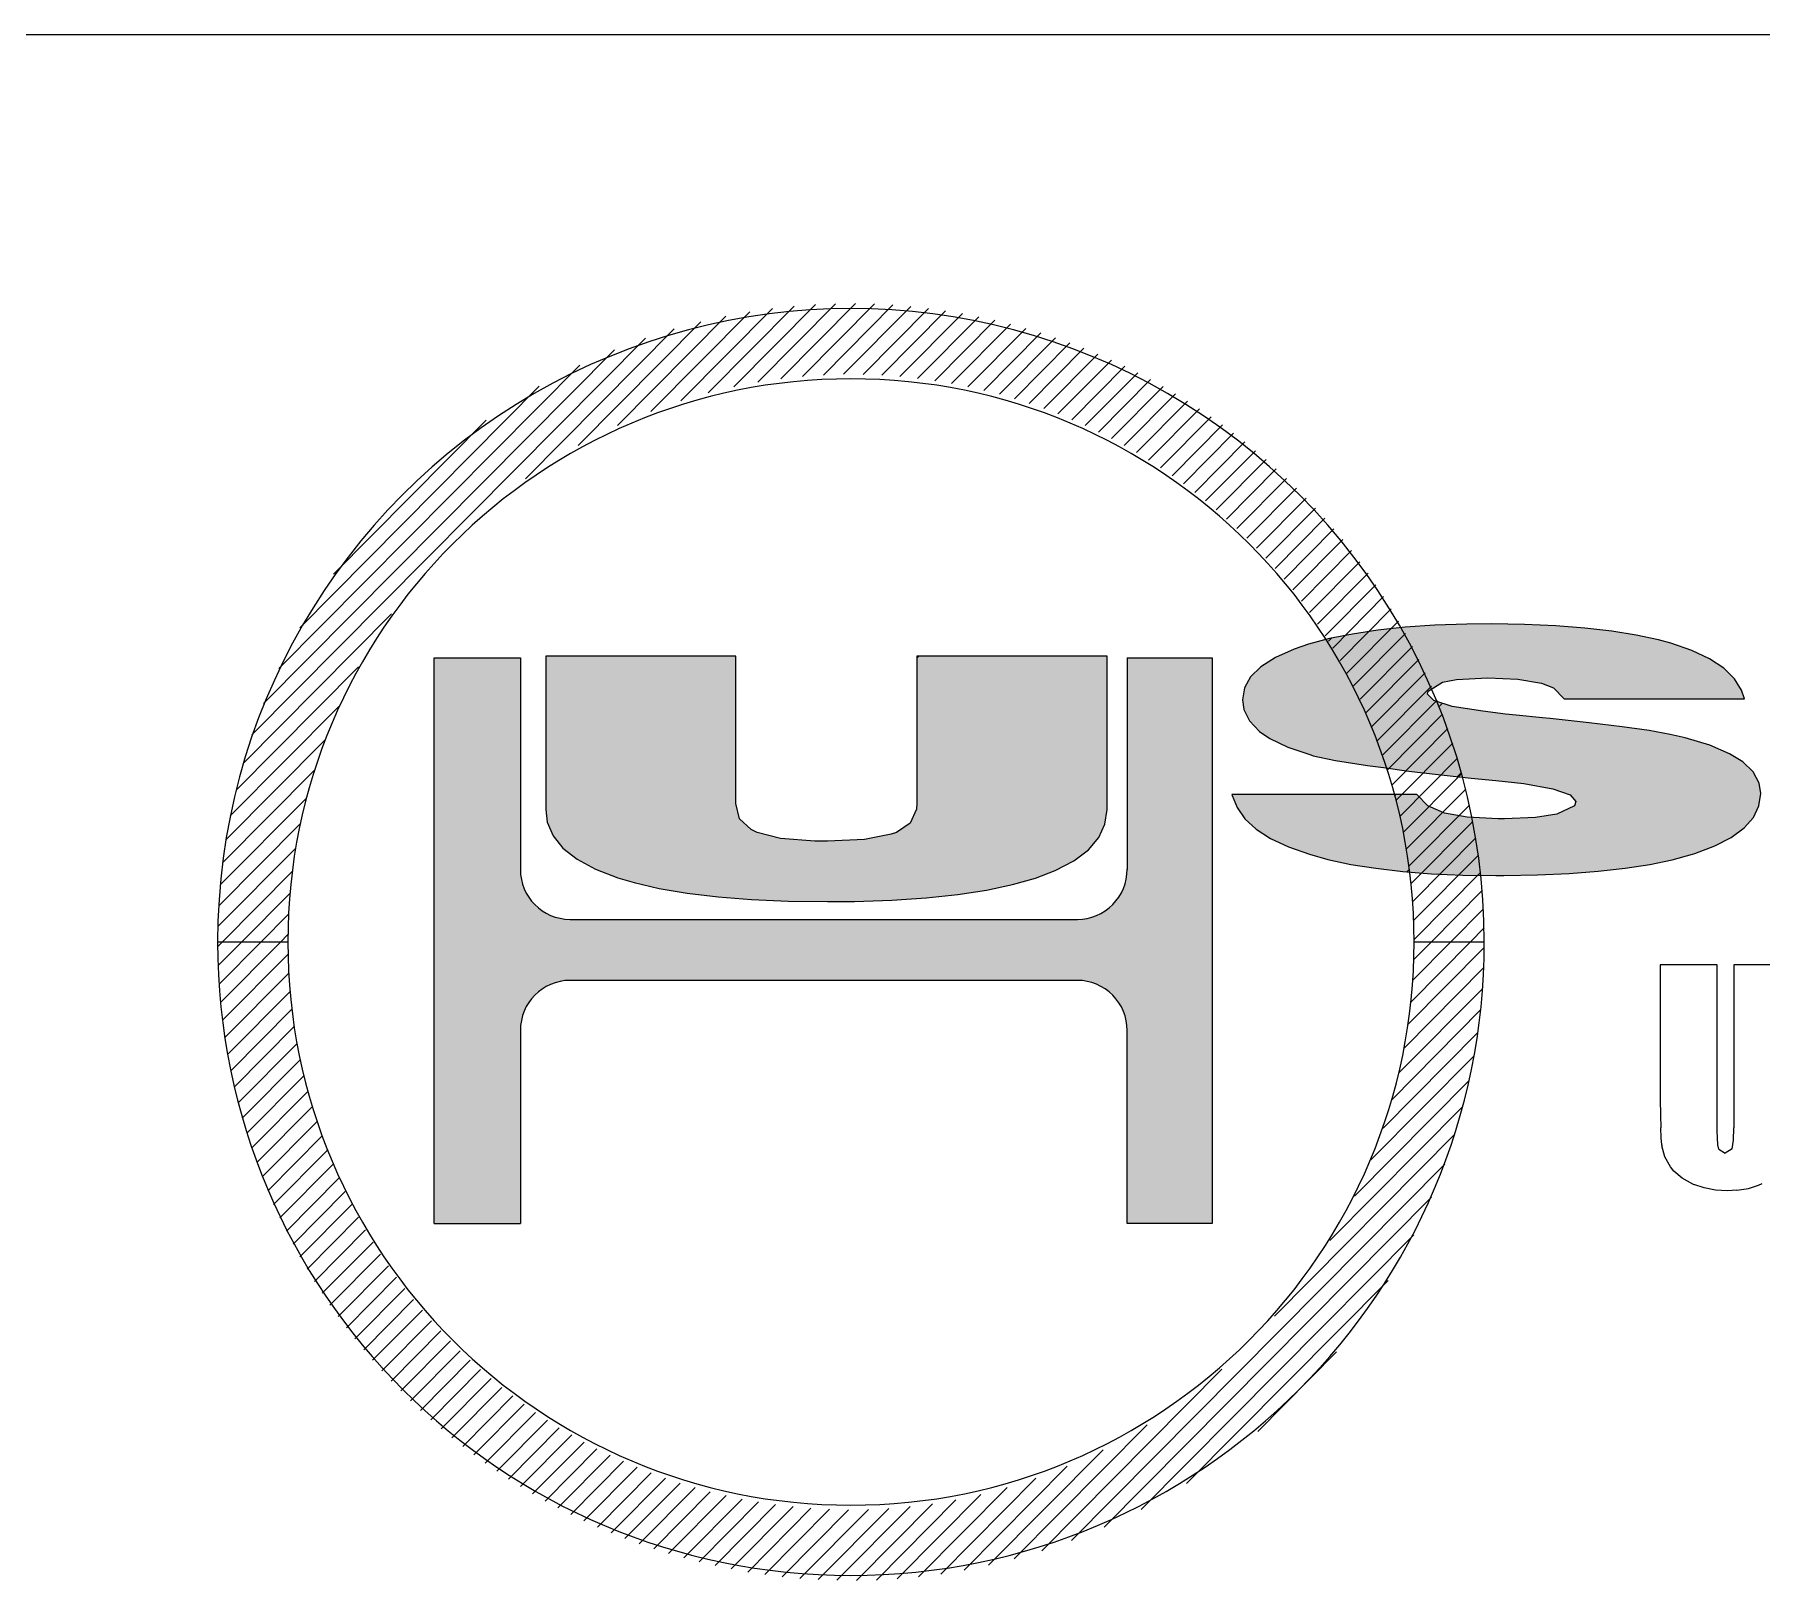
# Model space of a CAD drawing. Header units: millimetres. Extents: x -545 to 50, y -120 to 301.
# Drawn here: x -19.76 to -7.93, y -31.89 to -21.29 of the extents above; entities that cross this region are included whole.
import ezdxf

# ---------------------------------------------------------------- set-up
doc = ezdxf.new("R2010")
doc.units = ezdxf.units.MM

# ---------------------------------------------------------------- blocks, each defined once
blk = doc.blocks.new('Unknown-234528932-3781')
at = {"linetype": 'Continuous'}
for points in [[(-9.551, -25.337), (-9.78, -25.334), (-11.429, -25.697)], [(-9.78, -25.334), (-9.947, -25.336), (-11.429, -25.697)], [(-9.947, -25.336), (-10.165, -25.343), (-11.429, -25.697)], [(-9.336, -25.346), (-9.551, -25.337), (-11.429, -25.697)], [(-10.165, -25.343), (-10.369, -25.357), (-11.429, -25.697)], [(-9.137, -25.362), (-9.336, -25.346), (-11.429, -25.697)], [(-10.369, -25.357), (-10.557, -25.377), (-11.429, -25.697)], [(-8.953, -25.383), (-9.137, -25.362), (-11.429, -25.697)], [(-10.557, -25.377), (-10.73, -25.403), (-11.429, -25.697)], [(-8.785, -25.41), (-8.953, -25.383), (-11.429, -25.697)], [(-10.73, -25.403), (-10.888, -25.434), (-11.429, -25.697)], [(-8.632, -25.444), (-8.785, -25.41), (-11.429, -25.697)], [(-10.888, -25.434), (-11.031, -25.473), (-11.429, -25.697)], [(-8.549, -25.466), (-8.632, -25.444), (-11.429, -25.697)], [(-14.958, -25.555), (-16.26, -25.555), (-16.25, -26.693)], [(-16.26, -25.555), (-16.26, -26.605), (-16.25, -26.693)], [(-14.958, -26.564), (-14.958, -25.555), (-16.25, -26.693)], [(-12.413, -25.555), (-13.716, -25.555), (-12.641, -26.957)], [(-13.716, -25.555), (-13.716, -26.564), (-12.641, -26.957)], [(-12.413, -26.605), (-12.413, -25.555), (-12.641, -26.957)], [(-8.404, -25.517), (-8.549, -25.466), (-11.429, -25.697)], [(-11.031, -25.473), (-11.131, -25.507), (-11.429, -25.697)], [(-11.131, -25.507), (-11.259, -25.564), (-11.429, -25.697)], [(-8.283, -25.573), (-8.404, -25.517), (-11.429, -25.697)], [(-11.259, -25.564), (-11.358, -25.627), (-11.429, -25.697)], [(-16.433, -25.567), (-17.026, -25.567), (-16.433, -27.016)], [(-16.433, -27.016), (-17.026, -25.567), (-16.433, -27.032)], [(-16.433, -27.032), (-17.026, -25.567), (-16.432, -27.049)], [(-16.432, -27.049), (-17.026, -25.567), (-16.43, -27.066)], [(-16.43, -27.066), (-17.026, -25.567), (-16.427, -27.083)], [(-16.427, -27.083), (-17.026, -25.567), (-16.423, -27.099)], [(-16.423, -27.099), (-17.026, -25.567), (-16.419, -27.115)], [(-16.419, -27.115), (-17.026, -25.567), (-16.413, -27.131)], [(-16.413, -27.131), (-17.026, -25.567), (-16.407, -27.147)], [(-17.026, -25.567), (-17.026, -29.444), (-16.407, -27.147)], [(-12.517, -27.792), (-11.692, -25.567), (-12.533, -27.788)], [(-11.692, -25.567), (-12.296, -27.131), (-12.533, -27.788)], [(-12.501, -27.797), (-11.692, -25.567), (-12.517, -27.792)], [(-12.486, -27.804), (-11.692, -25.567), (-12.501, -27.797)], [(-12.471, -27.81), (-11.692, -25.567), (-12.486, -27.804)], [(-12.456, -27.818), (-11.692, -25.567), (-12.471, -27.81)], [(-12.441, -27.826), (-11.692, -25.567), (-12.456, -27.818)], [(-12.427, -27.835), (-11.692, -25.567), (-12.441, -27.826)], [(-12.413, -27.845), (-11.692, -25.567), (-12.427, -27.835)], [(-12.4, -27.855), (-11.692, -25.567), (-12.413, -27.845)], [(-12.388, -27.866), (-11.692, -25.567), (-12.4, -27.855)], [(-12.375, -27.878), (-11.692, -25.567), (-12.388, -27.866)], [(-12.364, -27.89), (-11.692, -25.567), (-12.375, -27.878)], [(-12.353, -27.903), (-11.692, -25.567), (-12.364, -27.89)], [(-12.343, -27.916), (-11.692, -25.567), (-12.353, -27.903)], [(-12.333, -27.93), (-11.692, -25.567), (-12.343, -27.916)], [(-12.324, -27.944), (-11.692, -25.567), (-12.333, -27.93)], [(-12.316, -27.959), (-11.692, -25.567), (-12.324, -27.944)], [(-12.308, -27.974), (-11.692, -25.567), (-12.316, -27.959)], [(-12.302, -27.989), (-11.692, -25.567), (-12.308, -27.974)], [(-11.692, -29.444), (-11.692, -25.567), (-12.302, -27.989)], [(-12.29, -27.115), (-12.296, -27.131), (-11.692, -25.567)], [(-12.286, -27.099), (-12.29, -27.115), (-11.692, -25.567)], [(-12.282, -27.083), (-12.286, -27.099), (-11.692, -25.567)], [(-12.279, -27.066), (-12.282, -27.083), (-11.692, -25.567)], [(-12.277, -27.049), (-12.279, -27.066), (-11.692, -25.567)], [(-12.276, -27.032), (-12.277, -27.049), (-11.692, -25.567)], [(-12.276, -25.567), (-12.276, -27.016), (-11.692, -25.567)], [(-12.276, -27.016), (-12.276, -27.032), (-11.692, -25.567)], [(-8.186, -25.638), (-8.283, -25.573), (-11.429, -25.697)], [(-8.112, -25.71), (-8.186, -25.638), (-11.429, -25.697)], [(-11.471, -25.773), (-11.485, -25.855), (-11.429, -25.697)], [(-11.485, -25.855), (-11.476, -25.921), (-11.429, -25.697)], [(-11.476, -25.921), (-11.437, -25.999), (-11.429, -25.697)], [(-11.437, -25.999), (-11.367, -26.071), (-11.429, -25.697)], [(-11.367, -26.071), (-11.297, -26.119), (-11.429, -25.697)], [(-11.297, -26.119), (-11.173, -26.179), (-11.429, -25.697)], [(-11.173, -26.179), (-11.017, -26.232), (-11.429, -25.697)], [(-11.017, -26.232), (-11, -26.238), (-11.429, -25.697)], [(-11, -26.238), (-10.846, -26.269), (-11.429, -25.697)], [(-10.846, -26.269), (-10.628, -26.304), (-11.429, -25.697)], [(-10.628, -26.304), (-10.518, -26.319), (-11.429, -25.697)], [(-10.518, -26.319), (-10.344, -26.342), (-11.429, -25.697)], [(-10.344, -26.342), (-10.143, -26.365), (-11.429, -25.697)], [(-10.143, -26.365), (-9.916, -26.39), (-11.429, -25.697)], [(-9.916, -26.39), (-9.747, -26.406), (-11.429, -25.697)], [(-9.747, -26.406), (-9.557, -26.428), (-11.429, -25.697)], [(-9.557, -26.428), (-9.358, -26.464), (-11.429, -25.697)], [(-9.358, -26.464), (-9.239, -26.505), (-11.429, -25.697)], [(-9.239, -26.505), (-8.246, -26.856), (-11.429, -25.697)], [(-8.246, -26.856), (-8.134, -26.797), (-11.429, -25.697)], [(-8.134, -26.797), (-8.045, -26.732), (-11.429, -25.697)], [(-8.045, -26.732), (-7.983, -26.66), (-11.429, -25.697)], [(-7.983, -26.66), (-7.945, -26.581), (-11.429, -25.697)], [(-7.945, -26.581), (-7.932, -26.496), (-11.429, -25.697)], [(-7.932, -26.496), (-7.943, -26.426), (-11.429, -25.697)], [(-7.943, -26.426), (-7.984, -26.348), (-11.429, -25.697)], [(-7.984, -26.348), (-8.056, -26.278), (-11.429, -25.697)], [(-8.056, -26.278), (-8.147, -26.224), (-11.429, -25.697)], [(-8.147, -26.224), (-8.281, -26.166), (-11.429, -25.697)], [(-8.281, -26.166), (-9.837, -25.933), (-11.429, -25.697)], [(-9.837, -25.933), (-10.047, -25.899), (-11.429, -25.697)], [(-10.047, -25.899), (-10.173, -25.859), (-11.429, -25.697)], [(-10.173, -25.859), (-10.216, -25.816), (-11.429, -25.697)], [(-10.216, -25.816), (-10.211, -25.794), (-11.429, -25.697)], [(-10.211, -25.794), (-10.113, -25.732), (-11.429, -25.697)], [(-10.113, -25.732), (-10.018, -25.714), (-11.429, -25.697)], [(-10.018, -25.714), (-9.802, -25.704), (-11.429, -25.697)], [(-9.802, -25.704), (-8.112, -25.71), (-11.429, -25.697)], [(-9.598, -25.712), (-8.112, -25.71), (-9.802, -25.704)], [(-8.063, -25.788), (-8.112, -25.71), (-9.598, -25.712)], [(-9.436, -25.739), (-8.043, -25.847), (-9.598, -25.712)], [(-8.043, -25.847), (-8.063, -25.788), (-9.598, -25.712)], [(-9.352, -25.773), (-8.043, -25.847), (-9.436, -25.739)], [(-9.279, -25.847), (-8.043, -25.847), (-9.352, -25.773)], [(-9.681, -25.952), (-9.837, -25.933), (-8.281, -26.166)], [(-9.609, -25.96), (-9.681, -25.952), (-8.281, -26.166)], [(-9.427, -25.978), (-9.609, -25.96), (-8.281, -26.166)], [(-9.375, -25.982), (-9.427, -25.978), (-8.281, -26.166)], [(-9.109, -26.011), (-9.375, -25.982), (-8.281, -26.166)], [(-8.883, -26.039), (-9.109, -26.011), (-8.281, -26.166)], [(-8.697, -26.065), (-8.883, -26.039), (-8.281, -26.166)], [(-8.552, -26.091), (-8.697, -26.065), (-8.281, -26.166)], [(-8.45, -26.114), (-8.552, -26.091), (-8.281, -26.166)], [(-10.29, -26.503), (-11.557, -26.503), (-10.213, -26.581)], [(-10.213, -26.581), (-11.557, -26.503), (-10.1, -26.63)], [(-10.1, -26.63), (-11.557, -26.503), (-9.944, -26.658)], [(-11.557, -26.503), (-11.555, -26.51), (-9.944, -26.658)], [(-11.555, -26.51), (-11.522, -26.593), (-9.944, -26.658)], [(-9.199, -26.551), (-8.692, -26.983), (-9.239, -26.505)], [(-8.692, -26.983), (-8.539, -26.95), (-9.239, -26.505)], [(-8.539, -26.95), (-8.401, -26.913), (-9.239, -26.505)], [(-8.401, -26.913), (-8.385, -26.907), (-9.239, -26.505)], [(-8.385, -26.907), (-8.246, -26.856), (-9.239, -26.505)], [(-14.931, -26.669), (-14.958, -26.564), (-16.25, -26.693)], [(-13.719, -26.604), (-13.762, -26.699), (-12.641, -26.957)], [(-13.716, -26.564), (-13.719, -26.604), (-12.641, -26.957)], [(-12.427, -26.706), (-12.413, -26.605), (-12.641, -26.957)], [(-9.944, -26.658), (-11.522, -26.593), (-9.732, -26.67)], [(-11.522, -26.593), (-11.468, -26.67), (-9.732, -26.67)], [(-9.329, -26.637), (-9.975, -27.055), (-9.209, -26.58)], [(-9.975, -27.055), (-9.747, -27.059), (-9.209, -26.58)], [(-9.747, -27.059), (-9.693, -27.059), (-9.209, -26.58)], [(-9.693, -27.059), (-9.462, -27.054), (-9.209, -26.58)], [(-9.462, -27.054), (-9.246, -27.045), (-9.209, -26.58)], [(-9.209, -26.58), (-9.246, -27.045), (-9.199, -26.551)], [(-9.246, -27.045), (-9.046, -27.029), (-9.199, -26.551)], [(-9.046, -27.029), (-8.861, -27.009), (-9.199, -26.551)], [(-8.861, -27.009), (-8.692, -26.983), (-9.199, -26.551)], [(-14.851, -26.743), (-14.931, -26.669), (-16.25, -26.693)], [(-16.21, -26.786), (-16.142, -26.871), (-16.25, -26.693)], [(-16.142, -26.871), (-16.045, -26.947), (-16.25, -26.693)], [(-16.045, -26.947), (-15.919, -27.015), (-16.25, -26.693)], [(-15.919, -27.015), (-15.765, -27.074), (-16.25, -26.693)], [(-15.765, -27.074), (-15.653, -27.107), (-16.25, -26.693)], [(-15.653, -27.107), (-15.482, -27.147), (-16.25, -26.693)], [(-15.482, -27.147), (-15.291, -27.18), (-16.25, -26.693)], [(-15.291, -27.18), (-15.079, -27.205), (-16.25, -26.693)], [(-15.079, -27.205), (-14.849, -27.223), (-16.25, -26.693)], [(-14.849, -27.223), (-14.599, -27.234), (-16.25, -26.693)], [(-14.599, -27.234), (-14.33, -27.237), (-16.25, -26.693)], [(-14.33, -27.237), (-14.144, -27.236), (-16.25, -26.693)], [(-14.144, -27.236), (-13.887, -27.227), (-16.25, -26.693)], [(-13.887, -27.227), (-13.652, -27.211), (-16.25, -26.693)], [(-13.652, -27.211), (-13.435, -27.188), (-16.25, -26.693)], [(-13.435, -27.188), (-13.238, -27.158), (-16.25, -26.693)], [(-13.238, -27.158), (-13.061, -27.119), (-16.25, -26.693)], [(-13.061, -27.119), (-12.903, -27.076), (-16.25, -26.693)], [(-12.903, -27.076), (-12.769, -27.024), (-16.25, -26.693)], [(-12.769, -27.024), (-12.641, -26.957), (-16.25, -26.693)], [(-12.641, -26.957), (-14.416, -26.822), (-16.25, -26.693)], [(-14.416, -26.822), (-14.651, -26.804), (-16.25, -26.693)], [(-14.651, -26.804), (-14.812, -26.763), (-16.25, -26.693)], [(-14.812, -26.763), (-14.851, -26.743), (-16.25, -26.693)], [(-13.762, -26.699), (-13.857, -26.764), (-12.641, -26.957)], [(-12.47, -26.798), (-12.427, -26.706), (-12.641, -26.957)], [(-9.732, -26.67), (-11.468, -26.67), (-9.689, -26.67)], [(-11.468, -26.67), (-11.391, -26.74), (-9.689, -26.67)], [(-9.689, -26.67), (-11.391, -26.74), (-9.475, -26.661)], [(-11.391, -26.74), (-11.292, -26.804), (-9.475, -26.661)], [(-11.292, -26.804), (-11.169, -26.862), (-9.475, -26.661)], [(-11.169, -26.862), (-11.026, -26.913), (-9.475, -26.661)], [(-9.475, -26.661), (-11.026, -26.913), (-9.329, -26.637)], [(-11.026, -26.913), (-10.899, -26.948), (-9.329, -26.637)], [(-10.899, -26.948), (-10.742, -26.982), (-9.329, -26.637)], [(-10.742, -26.982), (-10.571, -27.009), (-9.329, -26.637)], [(-10.571, -27.009), (-10.386, -27.031), (-9.329, -26.637)], [(-10.386, -27.031), (-10.188, -27.046), (-9.329, -26.637)], [(-10.188, -27.046), (-9.975, -27.055), (-9.329, -26.637)], [(-14.33, -26.823), (-14.416, -26.822), (-12.641, -26.957)], [(-14.075, -26.812), (-14.33, -26.823), (-12.641, -26.957)], [(-13.892, -26.776), (-14.075, -26.812), (-12.641, -26.957)], [(-13.857, -26.764), (-13.892, -26.776), (-12.641, -26.957)], [(-12.541, -26.882), (-12.47, -26.798), (-12.641, -26.957)], [(-16.407, -27.147), (-17.026, -29.444), (-16.401, -27.162)], [(-16.401, -27.162), (-17.026, -29.444), (-16.393, -27.177)], [(-16.393, -27.177), (-17.026, -29.444), (-16.385, -27.192)], [(-16.385, -27.192), (-17.026, -29.444), (-16.376, -27.206)], [(-16.376, -27.206), (-17.026, -29.444), (-16.366, -27.22)], [(-16.366, -27.22), (-17.026, -29.444), (-16.356, -27.233)], [(-12.566, -27.781), (-12.308, -27.162), (-12.583, -27.779)], [(-12.308, -27.162), (-12.316, -27.177), (-12.583, -27.779)], [(-12.316, -27.177), (-12.324, -27.192), (-12.583, -27.779)], [(-12.324, -27.192), (-12.333, -27.206), (-12.583, -27.779)], [(-12.333, -27.206), (-12.343, -27.22), (-12.583, -27.779)], [(-12.343, -27.22), (-12.353, -27.233), (-12.583, -27.779)], [(-12.55, -27.784), (-12.302, -27.147), (-12.566, -27.781)], [(-12.302, -27.147), (-12.308, -27.162), (-12.566, -27.781)], [(-12.533, -27.788), (-12.302, -27.147), (-12.55, -27.784)], [(-12.296, -27.131), (-12.302, -27.147), (-12.533, -27.788)], [(-16.356, -27.233), (-17.026, -29.444), (-16.345, -27.246)], [(-16.345, -27.246), (-17.026, -29.444), (-16.334, -27.258)], [(-16.334, -27.258), (-17.026, -29.444), (-16.322, -27.27)], [(-16.322, -27.27), (-17.026, -29.444), (-16.309, -27.281)], [(-16.309, -27.281), (-17.026, -29.444), (-16.296, -27.291)], [(-16.296, -27.291), (-17.026, -29.444), (-16.282, -27.301)], [(-16.282, -27.301), (-17.026, -29.444), (-16.268, -27.31)], [(-16.268, -27.31), (-17.026, -29.444), (-16.254, -27.318)], [(-16.254, -27.318), (-17.026, -29.444), (-16.239, -27.326)], [(-16.239, -27.326), (-17.026, -29.444), (-16.223, -27.332)], [(-16.223, -27.332), (-17.026, -29.444), (-16.208, -27.339)], [(-16.208, -27.339), (-17.026, -29.444), (-16.192, -27.344)], [(-12.353, -27.233), (-12.364, -27.246), (-12.583, -27.779)], [(-12.364, -27.246), (-12.375, -27.258), (-12.583, -27.779)], [(-12.375, -27.258), (-12.388, -27.27), (-12.583, -27.779)], [(-12.388, -27.27), (-12.4, -27.281), (-12.583, -27.779)], [(-12.4, -27.281), (-12.413, -27.291), (-12.583, -27.779)], [(-12.413, -27.291), (-12.427, -27.301), (-12.583, -27.779)], [(-12.427, -27.301), (-12.441, -27.31), (-12.583, -27.779)], [(-12.441, -27.31), (-12.456, -27.318), (-12.583, -27.779)], [(-12.456, -27.318), (-12.471, -27.326), (-12.583, -27.779)], [(-12.471, -27.326), (-12.486, -27.332), (-12.583, -27.779)], [(-12.486, -27.332), (-12.501, -27.339), (-12.583, -27.779)], [(-12.501, -27.339), (-12.517, -27.344), (-12.583, -27.779)], [(-16.192, -27.344), (-17.026, -29.444), (-16.176, -27.348)], [(-16.176, -27.348), (-17.026, -29.444), (-16.159, -27.352)], [(-16.159, -27.352), (-17.026, -29.444), (-16.143, -27.355)], [(-17.026, -29.444), (-16.407, -27.989), (-16.143, -27.355)], [(-16.407, -27.989), (-16.401, -27.974), (-16.143, -27.355)], [(-16.143, -27.355), (-16.401, -27.974), (-16.126, -27.357)], [(-16.126, -27.357), (-16.401, -27.974), (-16.11, -27.358)], [(-16.401, -27.974), (-16.393, -27.959), (-16.11, -27.358)], [(-16.11, -27.358), (-16.393, -27.959), (-16.093, -27.359)], [(-16.393, -27.959), (-16.385, -27.944), (-16.093, -27.359)], [(-16.385, -27.944), (-16.376, -27.93), (-16.093, -27.359)], [(-16.376, -27.93), (-16.366, -27.916), (-16.093, -27.359)], [(-16.366, -27.916), (-16.356, -27.903), (-16.093, -27.359)], [(-16.356, -27.903), (-16.345, -27.89), (-16.093, -27.359)], [(-16.345, -27.89), (-16.334, -27.878), (-16.093, -27.359)], [(-16.334, -27.878), (-16.322, -27.866), (-16.093, -27.359)], [(-16.322, -27.866), (-16.309, -27.855), (-16.093, -27.359)], [(-16.309, -27.855), (-16.296, -27.845), (-16.093, -27.359)], [(-16.296, -27.845), (-16.282, -27.835), (-16.093, -27.359)], [(-16.282, -27.835), (-16.268, -27.826), (-16.093, -27.359)], [(-16.268, -27.826), (-16.254, -27.818), (-16.093, -27.359)], [(-16.254, -27.818), (-16.239, -27.81), (-16.093, -27.359)], [(-16.239, -27.81), (-16.223, -27.804), (-16.093, -27.359)], [(-16.223, -27.804), (-16.208, -27.797), (-16.093, -27.359)], [(-16.208, -27.797), (-16.192, -27.792), (-16.093, -27.359)], [(-16.192, -27.792), (-16.176, -27.788), (-16.093, -27.359)], [(-16.176, -27.788), (-16.159, -27.784), (-16.093, -27.359)], [(-16.159, -27.784), (-16.143, -27.781), (-16.093, -27.359)], [(-16.143, -27.781), (-16.126, -27.779), (-16.093, -27.359)], [(-16.126, -27.779), (-16.11, -27.778), (-16.093, -27.359)], [(-16.11, -27.778), (-16.093, -27.777), (-16.093, -27.359)], [(-16.093, -27.777), (-12.616, -27.777), (-16.093, -27.359)], [(-12.616, -27.777), (-12.599, -27.778), (-16.093, -27.359)], [(-12.599, -27.778), (-12.583, -27.779), (-16.093, -27.359)], [(-12.583, -27.779), (-12.616, -27.359), (-16.093, -27.359)], [(-12.599, -27.358), (-12.616, -27.359), (-12.583, -27.779)], [(-12.583, -27.357), (-12.599, -27.358), (-12.583, -27.779)], [(-12.517, -27.344), (-12.533, -27.348), (-12.583, -27.779)], [(-12.533, -27.348), (-12.55, -27.352), (-12.583, -27.779)], [(-12.55, -27.352), (-12.566, -27.355), (-12.583, -27.779)], [(-12.566, -27.355), (-12.583, -27.357), (-12.583, -27.779)], [(-16.413, -28.005), (-16.407, -27.989), (-17.026, -29.444)], [(-16.419, -28.021), (-16.413, -28.005), (-17.026, -29.444)], [(-16.423, -28.037), (-16.419, -28.021), (-17.026, -29.444)], [(-16.427, -28.054), (-16.423, -28.037), (-17.026, -29.444)], [(-12.296, -28.005), (-11.692, -29.444), (-12.302, -27.989)], [(-12.29, -28.021), (-11.692, -29.444), (-12.296, -28.005)], [(-12.286, -28.037), (-11.692, -29.444), (-12.29, -28.021)], [(-12.282, -28.054), (-11.692, -29.444), (-12.286, -28.037)], [(-16.43, -28.07), (-16.427, -28.054), (-17.026, -29.444)], [(-16.432, -28.087), (-16.43, -28.07), (-17.026, -29.444)], [(-16.433, -28.104), (-16.432, -28.087), (-17.026, -29.444)], [(-16.433, -28.12), (-16.433, -28.104), (-17.026, -29.444)], [(-16.433, -29.444), (-16.433, -28.12), (-17.026, -29.444)], [(-12.279, -28.07), (-11.692, -29.444), (-12.282, -28.054)], [(-12.277, -28.087), (-11.692, -29.444), (-12.279, -28.07)], [(-12.276, -28.104), (-11.692, -29.444), (-12.277, -28.087)], [(-12.276, -28.12), (-11.692, -29.444), (-12.276, -28.104)], [(-12.276, -29.444), (-11.692, -29.444), (-12.276, -28.12)]]:
    blk.add_hatch(color=3, dxfattribs=at).paths.add_polyline_path(points)
at = {"color": 7, "linetype": 'Continuous'}
for p in [(-43.795, -21.294), (-43.793, -21.294)]:
    blk.add_line(p, (35.39, -21.294), dxfattribs=at)
at = {"color": 3, "linetype": 'Continuous'}
for p, q in [((-15.54, -23.877), (-14.862, -23.195)), ((-15.334, -23.805), (-14.706, -23.172)), ((-15.146, -23.75), (-14.557, -23.156)), ((-14.971, -23.708), (-14.412, -23.145)), ((-14.806, -23.677), (-14.273, -23.139)), ((-14.649, -23.654), (-14.138, -23.138)), ((-14.5, -23.638), (-14.007, -23.141)), ((-14.356, -23.628), (-13.88, -23.148)), ((-14.219, -23.623), (-13.757, -23.158)), ((-14.085, -23.624), (-13.636, -23.171)), ((-13.957, -23.629), (-13.519, -23.187)), ((-16.399, -24.339), (-15.38, -23.312)), ((-16.039, -24.111), (-15.198, -23.263)), ((-15.769, -23.974), (-15.026, -23.225)), ((-13.832, -23.638), (-13.404, -23.206)), ((-13.711, -23.651), (-13.292, -23.228)), ((-13.593, -23.667), (-13.182, -23.252)), ((-13.478, -23.686), (-13.075, -23.279)), ((-13.367, -23.708), (-12.97, -23.308)), ((-18.274, -26.094), (-15.576, -23.375)), ((-13.258, -23.733), (-12.867, -23.339)), ((-13.151, -23.76), (-12.766, -23.372)), ((-13.048, -23.791), (-12.668, -23.408)), ((-18.194, -25.88), (-15.789, -23.455)), ((-12.946, -23.823), (-12.571, -23.445)), ((-12.847, -23.858), (-12.476, -23.484)), ((-12.75, -23.895), (-12.383, -23.525)), ((-18.09, -25.64), (-16.027, -23.56)), ((-12.655, -23.934), (-12.292, -23.568)), ((-12.563, -23.975), (-12.202, -23.612)), ((-12.472, -24.019), (-12.115, -23.659)), ((-17.946, -25.36), (-16.305, -23.705)), ((-12.383, -24.064), (-12.028, -23.706)), ((-12.296, -24.111), (-11.944, -23.756)), ((-12.211, -24.16), (-11.861, -23.807)), ((-12.128, -24.211), (-11.78, -23.86)), ((-17.715, -24.992), (-16.669, -23.938)), ((-12.046, -24.263), (-11.7, -23.914)), ((-11.967, -24.318), (-11.622, -23.97)), ((-11.889, -24.374), (-11.545, -24.027)), ((-11.812, -24.432), (-11.469, -24.086)), ((-11.737, -24.491), (-11.396, -24.147)), ((-11.664, -24.552), (-11.323, -24.208)), ((-11.593, -24.615), (-11.253, -24.272)), ((-11.523, -24.68), (-11.183, -24.337)), ((-11.455, -24.746), (-11.115, -24.403)), ((-11.389, -24.814), (-11.049, -24.471)), ((-11.324, -24.883), (-10.984, -24.54)), ((-11.261, -24.954), (-10.92, -24.61)), ((-11.199, -25.027), (-10.858, -24.683)), ((-11.14, -25.101), (-10.797, -24.756)), ((-11.081, -25.177), (-10.738, -24.831)), ((-11.025, -25.255), (-10.681, -24.908)), ((-10.97, -25.335), (-10.624, -24.986)), ((-10.917, -25.416), (-10.57, -25.066)), ((-10.866, -25.499), (-10.517, -25.147)), ((-18.336, -26.292), (-17.317, -25.265)), ((-10.816, -25.584), (-10.465, -25.23)), ((-10.769, -25.671), (-10.415, -25.314)), ((-10.888, -25.434), (-11.031, -25.473)), ((-10.894, -25.452), (-10.874, -25.432)), ((-10.73, -25.403), (-10.888, -25.434)), ((-10.557, -25.377), (-10.73, -25.403)), ((-10.723, -25.759), (-10.367, -25.4)), ((-10.369, -25.357), (-10.557, -25.377)), ((-10.165, -25.343), (-10.369, -25.357)), ((-9.947, -25.336), (-10.165, -25.343)), ((-9.78, -25.334), (-9.947, -25.336)), ((-9.551, -25.337), (-9.78, -25.334)), ((-9.336, -25.346), (-9.551, -25.337)), ((-9.137, -25.362), (-9.336, -25.346)), ((-8.953, -25.383), (-9.137, -25.362)), ((-8.785, -25.41), (-8.953, -25.383)), ((-8.632, -25.444), (-8.785, -25.41)), ((-8.549, -25.466), (-8.632, -25.444)), ((-16.26, -25.555), (-16.26, -26.605)), ((-14.958, -25.555), (-16.26, -25.555)), ((-14.958, -26.564), (-14.958, -25.555)), ((-13.716, -25.555), (-13.716, -26.564)), ((-12.413, -25.555), (-13.716, -25.555)), ((-13.716, -25.568), (-13.703, -25.555)), ((-12.413, -26.605), (-12.413, -25.555)), ((-11.259, -25.564), (-11.358, -25.627)), ((-11.131, -25.507), (-11.259, -25.564)), ((-11.031, -25.473), (-11.131, -25.507)), ((-10.679, -25.85), (-10.32, -25.488)), ((-8.404, -25.517), (-8.549, -25.466)), ((-8.283, -25.573), (-8.404, -25.517)), ((-18.384, -26.476), (-17.543, -25.628)), ((-17.026, -29.444), (-17.026, -25.567)), ((-17.026, -25.567), (-16.433, -25.567)), ((-17.026, -25.57), (-17.024, -25.567)), ((-16.433, -25.567), (-16.433, -27.016)), ((-12.276, -25.567), (-12.276, -27.016)), ((-12.276, -25.567), (-11.692, -25.567)), ((-11.692, -25.567), (-11.692, -29.444)), ((-11.358, -25.627), (-11.429, -25.697)), ((-10.637, -25.942), (-10.275, -25.577)), ((-10.597, -26.037), (-10.232, -25.668)), ((-8.186, -25.638), (-8.283, -25.573)), ((-8.112, -25.71), (-8.186, -25.638)), ((-11.471, -25.773), (-11.485, -25.855)), ((-11.429, -25.697), (-11.471, -25.773)), ((-10.559, -26.133), (-10.19, -25.761)), ((-10.216, -25.816), (-10.211, -25.794)), ((-10.211, -25.794), (-10.113, -25.732)), ((-10.113, -25.732), (-10.018, -25.714)), ((-10.018, -25.714), (-9.802, -25.704)), ((-9.802, -25.704), (-9.598, -25.712)), ((-9.598, -25.712), (-9.436, -25.739)), ((-9.436, -25.739), (-9.352, -25.773)), ((-9.352, -25.773), (-9.279, -25.847)), ((-8.063, -25.788), (-8.112, -25.71)), ((-8.043, -25.847), (-8.063, -25.788)), ((-18.423, -26.649), (-17.679, -25.9)), ((-11.485, -25.855), (-11.476, -25.921)), ((-11.476, -25.921), (-11.437, -25.999)), ((-10.523, -26.232), (-10.151, -25.856)), ((-10.173, -25.859), (-10.216, -25.816)), ((-10.047, -25.899), (-10.173, -25.859)), ((-10.134, -25.898), (-10.114, -25.878)), ((-9.837, -25.933), (-10.047, -25.899)), ((-9.279, -25.847), (-8.043, -25.847)), ((-11.437, -25.999), (-11.367, -26.071)), ((-10.49, -26.333), (-10.113, -25.953)), ((-9.681, -25.952), (-9.837, -25.933)), ((-9.609, -25.96), (-9.681, -25.952)), ((-9.427, -25.978), (-9.609, -25.96)), ((-9.375, -25.982), (-9.427, -25.978)), ((-9.109, -26.011), (-9.375, -25.982)), ((-8.883, -26.039), (-9.109, -26.011)), ((-8.697, -26.065), (-8.883, -26.039)), ((-18.452, -26.814), (-17.775, -26.131)), ((-11.367, -26.071), (-11.297, -26.119)), ((-11.297, -26.119), (-11.173, -26.179)), ((-10.459, -26.436), (-10.077, -26.051)), ((-10.43, -26.542), (-10.043, -26.151)), ((-8.552, -26.091), (-8.697, -26.065)), ((-8.45, -26.114), (-8.552, -26.091)), ((-8.281, -26.166), (-8.45, -26.114)), ((-11.173, -26.179), (-11.017, -26.232)), ((-11.017, -26.232), (-11, -26.238)), ((-11, -26.238), (-10.846, -26.269)), ((-10.846, -26.269), (-10.628, -26.304)), ((-10.404, -26.651), (-10.011, -26.254)), ((-8.147, -26.224), (-8.281, -26.166)), ((-8.056, -26.278), (-8.147, -26.224)), ((-18.475, -26.971), (-17.847, -26.338)), ((-10.628, -26.304), (-10.518, -26.319)), ((-10.518, -26.319), (-10.344, -26.342)), ((-10.381, -26.762), (-9.981, -26.359)), ((-10.344, -26.342), (-10.143, -26.365)), ((-10.143, -26.365), (-9.916, -26.39)), ((-10.01, -26.38), (-9.983, -26.352)), ((-9.916, -26.39), (-9.747, -26.406)), ((-7.984, -26.348), (-8.056, -26.278)), ((-7.943, -26.426), (-7.984, -26.348)), ((-11.557, -26.503), (-11.555, -26.51)), ((-10.29, -26.503), (-11.557, -26.503)), ((-11.555, -26.51), (-11.522, -26.593)), ((-10.439, -26.509), (-10.433, -26.503)), ((-10.36, -26.876), (-9.953, -26.466)), ((-10.213, -26.581), (-10.29, -26.503)), ((-9.747, -26.406), (-9.557, -26.428)), ((-9.557, -26.428), (-9.358, -26.464)), ((-9.358, -26.464), (-9.239, -26.505)), ((-9.239, -26.505), (-9.199, -26.551)), ((-7.945, -26.581), (-7.932, -26.496)), ((-7.932, -26.496), (-7.943, -26.426)), ((-18.491, -27.122), (-17.901, -26.528)), ((-16.26, -26.605), (-16.25, -26.693)), ((-14.931, -26.669), (-14.958, -26.564)), ((-13.719, -26.604), (-13.762, -26.699)), ((-13.716, -26.564), (-13.719, -26.604)), ((-12.427, -26.706), (-12.413, -26.605)), ((-11.522, -26.593), (-11.468, -26.67)), ((-10.343, -26.993), (-9.928, -26.575)), ((-10.1, -26.63), (-10.213, -26.581)), ((-9.944, -26.658), (-10.1, -26.63)), ((-9.209, -26.58), (-9.329, -26.637)), ((-9.199, -26.551), (-9.209, -26.58)), ((-7.983, -26.66), (-7.945, -26.581)), ((-18.501, -27.267), (-17.943, -26.704)), ((-16.25, -26.693), (-16.21, -26.786)), ((-14.851, -26.743), (-14.931, -26.669)), ((-14.812, -26.763), (-14.851, -26.743)), ((-13.762, -26.699), (-13.857, -26.764)), ((-12.47, -26.798), (-12.427, -26.706)), ((-11.468, -26.67), (-11.391, -26.74)), ((-11.391, -26.74), (-11.292, -26.804)), ((-10.328, -27.113), (-9.905, -26.687)), ((-9.732, -26.67), (-9.944, -26.658)), ((-9.689, -26.67), (-9.732, -26.67)), ((-9.475, -26.661), (-9.689, -26.67)), ((-9.329, -26.637), (-9.475, -26.661)), ((-8.134, -26.797), (-8.045, -26.732)), ((-8.045, -26.732), (-7.983, -26.66)), ((-16.21, -26.786), (-16.142, -26.871)), ((-14.651, -26.804), (-14.812, -26.763)), ((-14.416, -26.822), (-14.651, -26.804)), ((-14.33, -26.823), (-14.416, -26.822)), ((-14.075, -26.812), (-14.33, -26.823)), ((-13.892, -26.776), (-14.075, -26.812)), ((-13.857, -26.764), (-13.892, -26.776)), ((-12.541, -26.882), (-12.47, -26.798)), ((-11.292, -26.804), (-11.169, -26.862)), ((-11.169, -26.862), (-11.026, -26.913)), ((-10.318, -27.237), (-9.885, -26.801)), ((-8.385, -26.907), (-8.246, -26.856)), ((-8.246, -26.856), (-8.134, -26.797)), ((-18.507, -27.408), (-17.974, -26.871)), ((-16.142, -26.871), (-16.045, -26.947)), ((-16.045, -26.947), (-15.919, -27.015)), ((-12.769, -27.024), (-12.641, -26.957)), ((-12.641, -26.957), (-12.541, -26.882)), ((-11.026, -26.913), (-10.899, -26.948)), ((-10.899, -26.948), (-10.742, -26.982)), ((-10.742, -26.982), (-10.571, -27.009)), ((-10.311, -27.365), (-9.867, -26.918)), ((-8.861, -27.009), (-8.692, -26.983)), ((-8.692, -26.983), (-8.539, -26.95)), ((-8.539, -26.95), (-8.401, -26.913)), ((-8.401, -26.913), (-8.385, -26.907)), ((-18.479, -27.514), (-17.997, -27.029)), ((-15.919, -27.015), (-15.765, -27.074)), ((-15.765, -27.074), (-15.653, -27.107)), ((-13.061, -27.119), (-12.903, -27.076)), ((-12.903, -27.076), (-12.769, -27.024)), ((-10.571, -27.009), (-10.386, -27.031)), ((-10.386, -27.031), (-10.188, -27.046)), ((-10.357, -27.033), (-10.34, -27.015)), ((-10.308, -27.497), (-9.853, -27.038)), ((-10.188, -27.046), (-9.975, -27.055)), ((-9.975, -27.055), (-9.747, -27.059)), ((-9.747, -27.059), (-9.693, -27.059)), ((-9.693, -27.059), (-9.462, -27.054)), ((-9.462, -27.054), (-9.246, -27.045)), ((-9.246, -27.045), (-9.046, -27.029)), ((-9.046, -27.029), (-8.861, -27.009)), ((-18.345, -27.514), (-18.013, -27.179)), ((-15.653, -27.107), (-15.482, -27.147)), ((-15.482, -27.147), (-15.291, -27.18)), ((-15.291, -27.18), (-15.079, -27.205)), ((-15.079, -27.205), (-14.849, -27.223)), ((-14.849, -27.223), (-14.599, -27.234)), ((-13.887, -27.227), (-13.652, -27.211)), ((-13.652, -27.211), (-13.435, -27.188)), ((-13.435, -27.188), (-13.238, -27.158)), ((-13.238, -27.158), (-13.061, -27.119)), ((-10.191, -27.514), (-9.841, -27.161)), ((-18.212, -27.514), (-18.023, -27.324)), ((-14.599, -27.234), (-14.33, -27.237)), ((-14.33, -27.237), (-14.144, -27.236)), ((-14.144, -27.236), (-13.887, -27.227)), ((-10.058, -27.514), (-9.833, -27.287)), ((-16.093, -27.359), (-12.616, -27.359)), ((-9.924, -27.514), (-9.828, -27.417)), ((-18.027, -27.514), (-18.508, -27.514)), ((-18.508, -27.544), (-18.479, -27.514)), ((-18.505, -27.676), (-18.345, -27.514)), ((-18.499, -27.804), (-18.212, -27.514)), ((-18.489, -27.928), (-18.078, -27.514)), ((-18.078, -27.514), (-18.027, -27.463)), ((-10.348, -28.077), (-9.827, -27.551)), ((-10.329, -27.923), (-9.924, -27.514)), ((-10.317, -27.775), (-10.058, -27.514)), ((-10.31, -27.633), (-10.191, -27.514)), ((-9.827, -27.514), (-10.308, -27.514)), ((-18.476, -28.05), (-18.026, -27.597)), ((-10.375, -28.239), (-9.83, -27.689)), ((-8.23, -27.671), (-8.621, -27.671)), ((-8.621, -27.671), (-8.621, -28.568)), ((-8.23, -28.808), (-8.23, -27.671)), ((-7.727, -27.671), (-8.117, -27.671)), ((-8.117, -27.671), (-8.117, -28.788)), ((-18.46, -28.168), (-18.022, -27.727)), ((-12.616, -27.777), (-16.093, -27.777)), ((-18.441, -28.284), (-18.013, -27.853)), ((-10.412, -28.41), (-9.838, -27.832)), ((-18.419, -28.397), (-18, -27.975)), ((-10.459, -28.593), (-9.852, -27.98)), ((-18.395, -28.508), (-17.984, -28.094)), ((-16.433, -28.12), (-16.433, -29.444)), ((-12.276, -29.444), (-12.276, -28.12)), ((-10.521, -28.79), (-9.871, -28.134)), ((-18.369, -28.616), (-17.965, -28.209)), ((-18.34, -28.722), (-17.943, -28.322)), ((-10.604, -29.008), (-9.897, -28.295)), ((-18.309, -28.825), (-17.919, -28.432)), ((-10.716, -29.256), (-9.93, -28.464)), ((-18.276, -28.927), (-17.891, -28.539)), ((-18.241, -29.026), (-17.861, -28.643)), ((-10.885, -29.561), (-9.974, -28.642)), ((-8.621, -28.568), (-8.621, -28.594)), ((-8.621, -28.594), (-8.62, -28.701)), ((-18.204, -29.124), (-17.829, -28.746)), ((-8.62, -28.701), (-8.618, -28.788)), ((-18.165, -29.219), (-17.794, -28.845)), ((-11.264, -30.078), (-10.028, -28.832)), ((-8.615, -28.857), (-8.618, -28.788)), ((-8.611, -28.905), (-8.615, -28.857)), ((-8.226, -28.904), (-8.23, -28.808)), ((-8.128, -28.931), (-8.119, -28.872)), ((-8.119, -28.872), (-8.117, -28.788)), ((-18.125, -29.313), (-17.758, -28.943)), ((-8.611, -28.905), (-8.61, -28.911)), ((-8.59, -28.986), (-8.61, -28.911)), ((-8.551, -29.056), (-8.59, -28.986)), ((-8.219, -28.934), (-8.226, -28.904)), ((-8.219, -28.934), (-8.176, -28.962)), ((-8.128, -28.931), (-8.176, -28.962)), ((-8.176, -28.962), (-8.176, -28.962)), ((-18.082, -29.405), (-17.719, -29.039)), ((-12.657, -31.616), (-10.098, -29.037)), ((-8.529, -29.085), (-8.551, -29.056)), ((-8.471, -29.133), (-8.529, -29.085)), ((-18.038, -29.495), (-17.678, -29.132)), ((-17.992, -29.584), (-17.635, -29.224)), ((-8.397, -29.174), (-8.471, -29.133)), ((-8.397, -29.174), (-8.391, -29.177)), ((-8.32, -29.2), (-8.391, -29.177)), ((-8.243, -29.214), (-8.32, -29.2)), ((-8.159, -29.219), (-8.243, -29.214)), ((-8.095, -29.216), (-8.159, -29.219)), ((-8.095, -29.216), (-8.017, -29.203)), ((-8.017, -29.203), (-7.947, -29.18)), ((-7.947, -29.18), (-7.922, -29.169)), ((-17.945, -29.671), (-17.59, -29.313)), ((-12.433, -31.525), (-10.189, -29.263)), ((-17.896, -29.756), (-17.543, -29.401)), ((-17.026, -29.444), (-16.433, -29.444)), ((-11.692, -29.444), (-12.276, -29.444)), ((-17.845, -29.84), (-17.495, -29.487)), ((-17.792, -29.922), (-17.444, -29.571)), ((-12.178, -31.403), (-10.31, -29.52)), ((-17.739, -30.002), (-17.392, -29.653)), ((-17.683, -30.081), (-17.338, -29.733)), ((-17.626, -30.158), (-17.283, -29.812)), ((-17.568, -30.234), (-17.225, -29.889)), ((-11.868, -31.226), (-10.486, -29.833)), ((-17.508, -30.309), (-17.166, -29.964)), ((-17.447, -30.381), (-17.106, -30.038)), ((-17.384, -30.453), (-17.043, -30.11)), ((-17.32, -30.523), (-16.979, -30.18)), ((-17.254, -30.591), (-16.914, -30.248)), ((-17.187, -30.658), (-16.847, -30.315)), ((-17.118, -30.724), (-16.778, -30.381)), ((-11.38, -30.869), (-10.84, -30.324)), ((-17.048, -30.788), (-16.707, -30.444)), ((-16.976, -30.851), (-16.635, -30.506)), ((-12.86, -31.687), (-11.625, -30.441)), ((-16.903, -30.912), (-16.561, -30.567)), ((-16.829, -30.971), (-16.486, -30.625)), ((-16.753, -31.029), (-16.408, -30.682)), ((-16.675, -31.086), (-16.33, -30.738)), ((-16.596, -31.141), (-16.249, -30.791)), ((-16.516, -31.195), (-16.167, -30.843)), ((-16.434, -31.247), (-16.082, -30.893)), ((-13.049, -31.742), (-12.137, -30.823)), ((-16.35, -31.297), (-15.996, -30.941)), ((-16.264, -31.346), (-15.909, -30.987)), ((-13.226, -31.786), (-12.44, -30.994)), ((-16.178, -31.393), (-15.819, -31.031)), ((-16.089, -31.438), (-15.727, -31.073)), ((-15.999, -31.482), (-15.633, -31.114)), ((-13.393, -31.82), (-12.686, -31.107)), ((-15.906, -31.524), (-15.538, -31.152)), ((-15.812, -31.564), (-15.44, -31.188)), ((-15.717, -31.602), (-15.339, -31.222)), ((-13.553, -31.846), (-12.902, -31.19)), ((-15.619, -31.638), (-15.237, -31.253)), ((-15.519, -31.673), (-15.132, -31.282)), ((-15.418, -31.705), (-15.024, -31.308)), ((-15.314, -31.735), (-14.914, -31.332)), ((-15.208, -31.763), (-14.801, -31.352)), ((-14.131, -31.89), (-13.61, -31.364)), ((-13.994, -31.887), (-13.449, -31.337)), ((-13.852, -31.879), (-13.279, -31.301)), ((-13.705, -31.865), (-13.098, -31.253)), ((-15.099, -31.788), (-14.685, -31.37)), ((-14.989, -31.811), (-14.565, -31.384)), ((-14.875, -31.832), (-14.442, -31.395)), ((-14.759, -31.849), (-14.316, -31.402)), ((-14.64, -31.864), (-14.185, -31.405)), ((-14.518, -31.876), (-14.049, -31.403)), ((-14.393, -31.884), (-13.909, -31.396)), ((-14.264, -31.889), (-13.762, -31.384))]:
    blk.add_line(p, q, dxfattribs=at)
for centre, radius, start, end in [((-14.168, -27.514), 4.341, 359.9998, 180.0002), ((-14.168, -27.514), 3.86, 0, 180), ((-16.092, -27.017), 0.342, 179.7686, 269.7686), ((-12.617, -27.017), 0.342, 270.2314, 0.2314), ((-14.168, -27.514), 4.341, 180, 0), ((-14.168, -27.514), 3.86, 180, 360), ((-16.092, -28.119), 0.342, 90.2314, 180.2314), ((-12.617, -28.119), 0.342, 359.7686, 89.7686)]:
    blk.add_arc(centre, radius, start, end, dxfattribs=at)

msp = doc.modelspace()

# ---------------------------------------------------------------- block references
msp.add_blockref('Unknown-234528932-3781', (0, 0))

doc.saveas('drawing.dxf')
